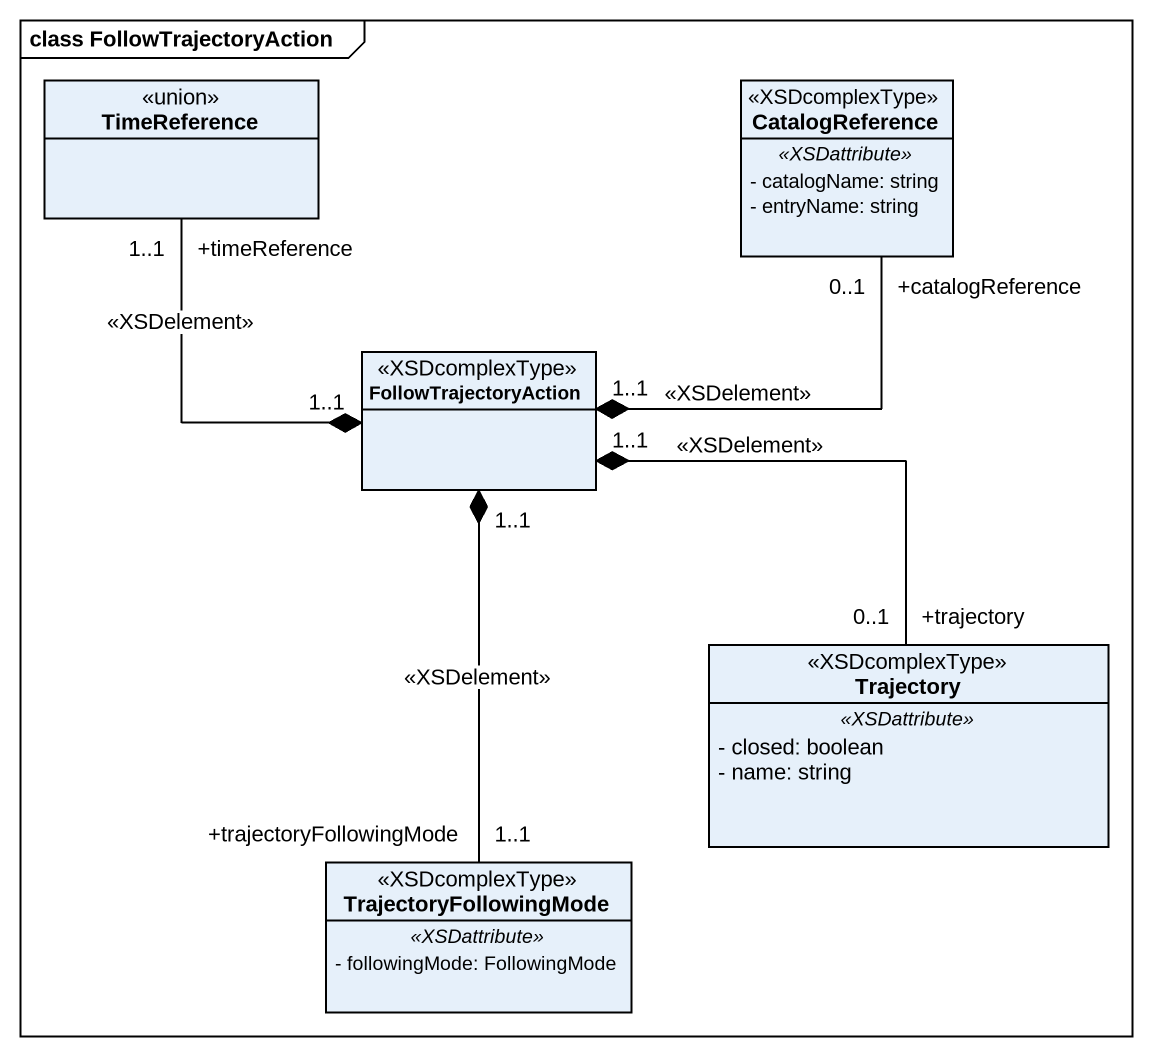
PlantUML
@startuml
mainframe class FollowTrajectoryAction
hide circle
hide empty members
skinparam classAttributeIconSize 0
class TimeReference <<union>>
class CatalogReference <<XSDcomplexType>> {
  .. <<XSDattribute>> ..
  - catalogName: string
  - entryName: string
}
class FollowTrajectoryAction <<XSDcomplexType>>
class Trajectory <<XSDcomplexType>> {
  .. <<XSDattribute>> ..
  - closed: boolean
  - name: string
}
class TrajectoryFollowingMode <<XSDcomplexType>> {
  .. <<XSDattribute>> ..
  - followingMode: FollowingMode
}
FollowTrajectoryAction "1..1" *-up- "+timeReference\n1..1" TimeReference : <<XSDelement>>
FollowTrajectoryAction "1..1" *-up- "+catalogReference\n0..1" CatalogReference : <<XSDelement>>
FollowTrajectoryAction "1..1" *-- "+trajectory\n0..1" Trajectory : <<XSDelement>>
FollowTrajectoryAction "1..1" *-- "+trajectoryFollowingMode\n1..1" TrajectoryFollowingMode : <<XSDelement>>
@enduml
